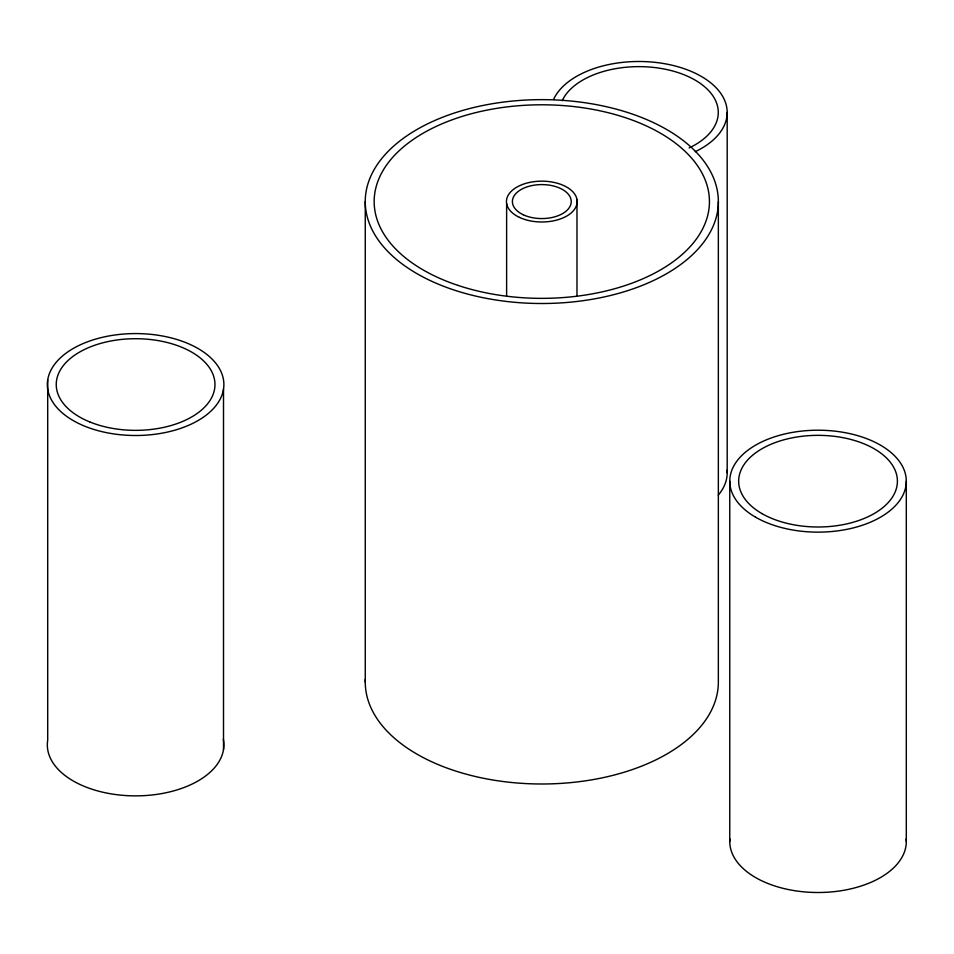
<?xml version="1.0" encoding="UTF-8"?>
<svg xmlns="http://www.w3.org/2000/svg" width="954" height="954" viewBox="0 0 954 954"><rect width="100%" height="100%" fill="white"/><g stroke="black" fill="none" stroke-linecap="round" stroke-linejoin="round"><path stroke-width="1.43" d="M906.3 481.174L906.3 841.547M729.762 481.174L729.762 841.547M727.186 112.453L727.186 472.826M718.35 201.568A176.538 101.923 0 0 1 453.532 289.849A176.538 101.923 0 0 1 453.532 113.299A176.538 101.923 0 0 1 718.35 201.568L718.35 682.062A176.538 101.923 0 0 1 539.392 783.985A176.538 101.923 0 0 1 365.322 679.284M576.979 199.517L576.979 296.157M506.622 203.631L506.622 295.812M365.263 201.568L365.263 682.062M223.51 389.184A88.269 50.967 0 0 1 84.679 426.164A88.269 50.967 0 0 1 98.62 338.265A88.269 50.967 0 0 1 223.51 389.184L223.51 749.546M47.7 379.895L47.7 740.256A88.269 50.967 0 0 0 136.541 795.863A88.269 50.967 0 0 0 223.319 739.171M553.642 99.264A88.269 50.967 0 0 1 686.57 69.559A88.269 50.967 0 0 1 695.239 151.698M562.252 100.599A79.373 45.828 0 0 1 682.003 73.971A79.373 45.828 0 0 1 689.122 147.942M727.067 470.179A88.269 50.967 0 0 1 718.302 495.102M906.181 838.888A88.269 50.967 0 0 1 818.031 892.503A88.269 50.967 0 0 1 729.882 838.888M519.453 217.393A35.358 20.416 0 0 0 576.705 204.836A35.358 20.416 0 0 0 529.255 182.488A35.358 20.416 0 0 0 519.453 217.393M523.197 214.733A29.419 16.993 0 0 0 570.85 204.287A29.419 16.993 0 0 0 531.354 185.696A29.419 16.993 0 0 0 523.197 214.733M457.98 285.389A167.642 96.783 0 0 0 709.442 201.568A167.642 96.783 0 0 0 457.98 117.759A167.642 96.783 0 0 0 457.98 285.389M89.819 421.966A79.373 45.828 0 0 0 214.638 388.707A79.373 45.828 0 0 0 102.352 342.927A79.373 45.828 0 0 0 89.819 421.966M755.616 517.211A88.269 50.967 0 0 0 903.295 494.363A88.269 50.967 0 0 0 795.183 431.947A88.269 50.967 0 0 0 755.616 517.211M761.912 513.574A79.373 45.828 0 0 0 894.697 493.039A79.373 45.828 0 0 0 797.484 436.908A79.373 45.828 0 0 0 761.912 513.574"/></g></svg>
